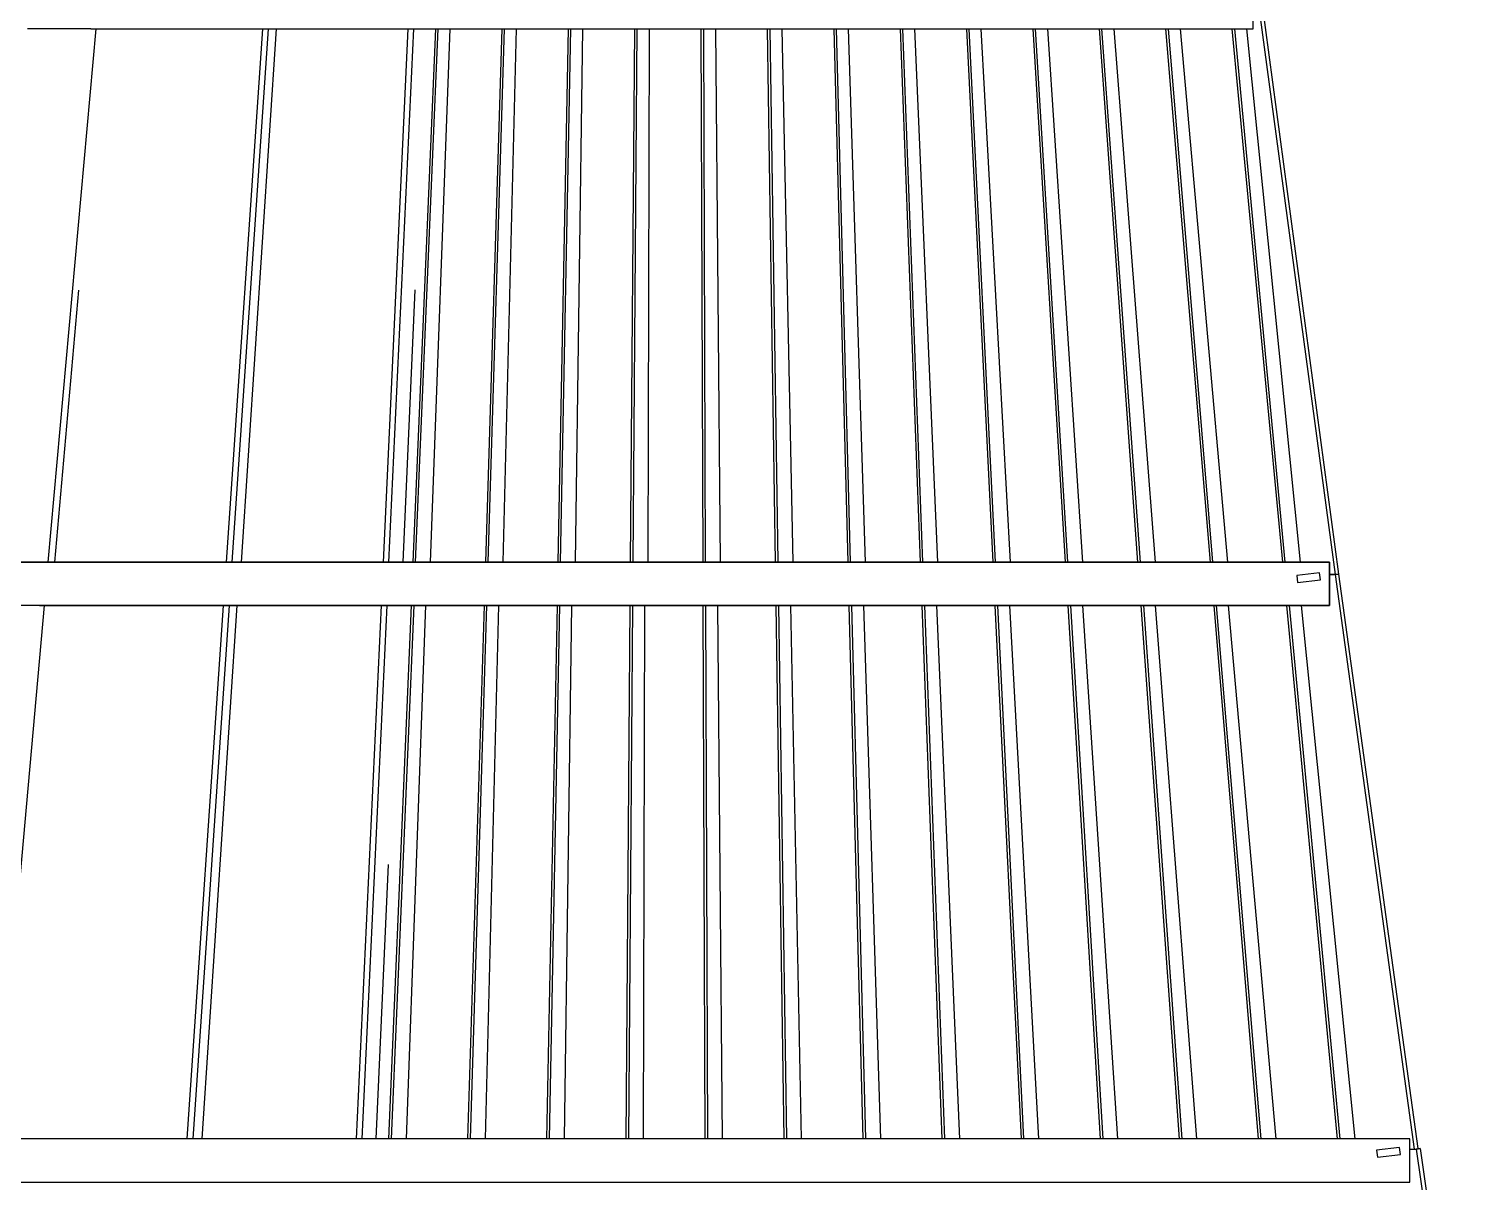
# Model space of a CAD drawing. Header units: millimetres. Extents: x 90964 to 877642, y 656808 to 1438307.
# Drawn here: x 858242 to 868229, y 1221727 to 1229727 of the extents above; entities that cross this region are included whole.
import ezdxf

# ---------------------------------------------------------------- set-up
doc = ezdxf.new("R2010")
doc.units = ezdxf.units.MM
doc.header["$LTSCALE"] = 300
doc.layers.add('ProfileEdges', color=7, linetype='Continuous')
doc.layers.add('SectionCutEdges', color=7, linetype='Continuous')

msp = doc.modelspace()

# ---------------------------------------------------------------- linework, layer by layer
at = {"color": 251}
for p, q in [((858706.4, 1229726.5), (858374.7, 1226026.5)), ((859862.5, 1229726.5), (859610.3, 1226026.5)), ((859902.8, 1229726.5), (859650.6, 1226026.5)), ((859957.1, 1229726.5), (859715.4, 1226026.5)), ((860701.2, 1226026.5), (860873.7, 1229726.5)), ((860908.5, 1229726.5), (860736, 1226026.5)), ((861061.4, 1229726.5), (860905.2, 1226026.5)), ((861078.2, 1229726.5), (860922, 1226026.5)), ((861161.7, 1229726.5), (861026.2, 1226026.5)), ((861521.7, 1229726.5), (861407.7, 1226026.5)), ((861538.5, 1229726.5), (861424.5, 1226026.5)), ((861622, 1229726.5), (861528.7, 1226026.5)), ((861982, 1229726.5), (861910.3, 1226026.5)), ((861998.8, 1229726.5), (861927, 1226026.5)), ((862082.2, 1229726.5), (862031.2, 1226026.5)), ((862442.3, 1229726.5), (862412.8, 1226026.5)), ((862459.1, 1229726.5), (862429.5, 1226026.5)), ((862542.5, 1229726.5), (862533.7, 1226026.5)), ((862902.6, 1229726.5), (862915.3, 1226026.5)), ((862919.3, 1229726.5), (862932, 1226026.5)), ((863002.8, 1229726.5), (863036.2, 1226026.5)), ((863362.8, 1229726.5), (863417.8, 1226026.5)), ((863379.6, 1229726.5), (863434.5, 1226026.5)), ((863463, 1229726.5), (863538.7, 1226026.5)), ((863823.1, 1229726.5), (863920.2, 1226026.5)), ((863839.8, 1229726.5), (863937, 1226026.5)), ((863923.3, 1229726.5), (864041.2, 1226026.5)), ((864283.3, 1229726.5), (864422.7, 1226026.5)), ((864300.1, 1229726.5), (864439.5, 1226026.5)), ((864383.6, 1229726.5), (864543.7, 1226026.5)), ((864743.5, 1229726.5), (864925.2, 1226026.5)), ((864760.3, 1229726.5), (864941.9, 1226026.5)), ((864843.9, 1229726.5), (865046.2, 1226026.5)), ((865203.8, 1229726.5), (865427.6, 1226026.5)), ((865220.5, 1229726.5), (865444.4, 1226026.5)), ((865304.2, 1229726.5), (865548.7, 1226026.5)), ((865664, 1229726.5), (865930.1, 1226026.5)), ((865680.7, 1229726.5), (865946.8, 1226026.5)), ((865764.5, 1229726.5), (866051.3, 1226026.5)), ((866124.2, 1229726.5), (866432.5, 1226026.5)), ((866140.9, 1229726.5), (866449.2, 1226026.5)), ((866224.8, 1229726.5), (866553.7, 1226026.5)), ((866584.3, 1229726.5), (866934.9, 1226026.5)), ((866601.1, 1229726.5), (866951.7, 1226026.5)), ((866685.1, 1229726.5), (867056.3, 1226026.5)), ((858587, 1227914.5), (858420.2, 1226026.5)), ((860918.5, 1227916.4), (860834.5, 1226026.5)), ((867261.4, 1225941.2), (867293.5, 1225941)), ((867293.5, 1225941), (867261.4, 1225940.8)), ((867297.4, 1225941), (867293.5, 1225941)), ((867297.4, 1225941), (867299.1, 1225940.9)), ((867325.3, 1225944.2), (867325.7, 1225944.2)), ((858349.2, 1225726.5), (858017.5, 1222026.5)), ((859590.6, 1225726.5), (859338.4, 1222026.5)), ((859631.3, 1225726.5), (859379.1, 1222026.5)), ((859684.9, 1225726.5), (859442.5, 1222026.5)), ((860514.9, 1222026.5), (860687.4, 1225726.5)), ((860724.3, 1225726.5), (860551.8, 1222026.5)), ((860892.6, 1225726.5), (860736.4, 1222026.5)), ((860910.9, 1225726.5), (860754.6, 1222026.5)), ((860993.5, 1225726.5), (860857.8, 1222026.5)), ((861398.6, 1225726.5), (861284.6, 1222026.5)), ((861416.8, 1225726.5), (861302.8, 1222026.5)), ((861499.4, 1225726.5), (861405.9, 1222026.5)), ((861904.5, 1225726.5), (861832.8, 1222026.5)), ((861922.8, 1225726.5), (861851, 1222026.5)), ((862005.3, 1225726.5), (861954, 1222026.5)), ((862410.5, 1225726.5), (862380.9, 1222026.5)), ((862428.7, 1225726.5), (862399.1, 1222026.5)), ((862511.3, 1225726.5), (862502.2, 1222026.5)), ((862916.4, 1225726.5), (862929.1, 1222026.5)), ((862934.6, 1225726.5), (862947.3, 1222026.5)), ((863017.2, 1225726.5), (863050.3, 1222026.5)), ((863422.3, 1225726.5), (863477.2, 1222026.5)), ((863440.5, 1225726.5), (863495.5, 1222026.5)), ((863523.1, 1225726.5), (863598.5, 1222026.5)), ((863928.2, 1225726.5), (864025.4, 1222026.5)), ((863946.4, 1225726.5), (864043.6, 1222026.5)), ((864029, 1225726.5), (864146.7, 1222026.5)), ((864434.1, 1225726.5), (864573.5, 1222026.5)), ((864452.3, 1225726.5), (864591.7, 1222026.5)), ((864535, 1225726.5), (864694.8, 1222026.5)), ((864940, 1225726.5), (865121.6, 1222026.5)), ((864958.2, 1225726.5), (865139.8, 1222026.5)), ((865040.9, 1225726.5), (865243, 1222026.5)), ((865445.9, 1225726.5), (865669.7, 1222026.5)), ((865464.1, 1225726.5), (865687.9, 1222026.5)), ((865546.9, 1225726.5), (865791.2, 1222026.5)), ((865951.7, 1225726.5), (866217.8, 1222026.5)), ((865969.9, 1225726.5), (866236, 1222026.5)), ((866052.8, 1225726.5), (866339.3, 1222026.5)), ((866457.6, 1225726.5), (866765.9, 1222026.5)), ((866475.8, 1225726.5), (866784.1, 1222026.5)), ((866558.8, 1225726.5), (866887.5, 1222026.5)), ((866963.4, 1225726.5), (867314, 1222026.5)), ((866981.6, 1225726.5), (867332.2, 1222026.5)), ((867064.8, 1225726.5), (867435.6, 1222026.5)), ((860733.9, 1223930.9), (860649.2, 1222026.5)), ((867818.4, 1221955.1), (867848, 1221954.9)), ((867874.2, 1221959.9), (867889, 1221959.9))]:
    msp.add_line(p, q, dxfattribs=at)
at = {"layer": 'ProfileEdges'}
for points in [[(846388.1, 1226026.5), (867261.4, 1226026.5), (867261.4, 1225726.5), (846388.1, 1225726.5)], [(867818.4, 1222026.5), (846388.1, 1222026.5), (846388.1, 1221726.5), (867818.4, 1221726.5)]]:
    msp.add_lwpolyline(points, close=True, dxfattribs=at)
at = {"layer": 'SectionCutEdges', "color": 251}
for p, q in [((866732.4, 1229726.5), (866732.4, 1229925.2)), ((866764.6, 1229925.4), (867299.1, 1225940.9)), ((867325.3, 1225944.2), (866790.7, 1229928.5)), ((858672.7, 1229726.5), (858234.4, 1229726.5)), ((858672.7, 1229726.5), (858700.2, 1229726.5)), ((858700.2, 1229726.5), (858706.4, 1229726.5)), ((858706.4, 1229726.5), (858735.5, 1229726.5)), ((858735.5, 1229726.5), (858747, 1229726.5)), ((858747, 1229726.5), (858930, 1229726.5)), ((858930, 1229726.5), (859718.6, 1229726.5)), ((859718.6, 1229726.5), (859862.5, 1229726.5)), ((859862.5, 1229726.5), (859902.8, 1229726.5)), ((859902.8, 1229726.5), (859938, 1229726.5)), ((859938, 1229726.5), (859957.1, 1229726.5)), ((859957.1, 1229726.5), (860049.4, 1229726.5)), ((860049.4, 1229726.5), (860873.7, 1229726.5)), ((860873.7, 1229726.5), (860896.8, 1229726.5)), ((860896.8, 1229726.5), (860908.5, 1229726.5)), ((860908.5, 1229726.5), (860986.2, 1229726.5)), ((860986.2, 1229726.5), (860998.9, 1229726.5)), ((860998.9, 1229726.5), (861061.4, 1229726.5)), ((861061.4, 1229726.5), (861078.2, 1229726.5)), ((861078.2, 1229726.5), (861154.3, 1229726.5)), ((861154.3, 1229726.5), (861161.7, 1229726.5)), ((861161.7, 1229726.5), (861521.7, 1229726.5)), ((861521.7, 1229726.5), (861538.5, 1229726.5)), ((861538.5, 1229726.5), (861611.2, 1229726.5)), ((861611.2, 1229726.5), (861622, 1229726.5)), ((861622, 1229726.5), (861982, 1229726.5)), ((861982, 1229726.5), (861998.8, 1229726.5)), ((861998.8, 1229726.5), (862068.1, 1229726.5)), ((862068.1, 1229726.5), (862082.2, 1229726.5)), ((862082.2, 1229726.5), (862442.3, 1229726.5)), ((862442.3, 1229726.5), (862459.1, 1229726.5)), ((862459.1, 1229726.5), (862525, 1229726.5)), ((862525, 1229726.5), (862542.5, 1229726.5)), ((862542.5, 1229726.5), (862902.6, 1229726.5)), ((862902.6, 1229726.5), (862919.3, 1229726.5)), ((862919.3, 1229726.5), (862982, 1229726.5)), ((862982, 1229726.5), (863002.8, 1229726.5)), ((863002.8, 1229726.5), (863362.8, 1229726.5)), ((863362.8, 1229726.5), (863379.6, 1229726.5)), ((863379.6, 1229726.5), (863438.9, 1229726.5)), ((863438.9, 1229726.5), (863463, 1229726.5)), ((863463, 1229726.5), (863823.1, 1229726.5)), ((863823.1, 1229726.5), (863839.8, 1229726.5)), ((863839.8, 1229726.5), (863895.8, 1229726.5)), ((863895.8, 1229726.5), (863923.3, 1229726.5)), ((863923.3, 1229726.5), (864283.3, 1229726.5)), ((864283.3, 1229726.5), (864300.1, 1229726.5)), ((864300.1, 1229726.5), (864352.8, 1229726.5)), ((864352.8, 1229726.5), (864383.6, 1229726.5)), ((864383.6, 1229726.5), (864743.5, 1229726.5)), ((864743.5, 1229726.5), (864760.3, 1229726.5)), ((864760.3, 1229726.5), (864809.7, 1229726.5)), ((864809.7, 1229726.5), (864843.9, 1229726.5)), ((864843.9, 1229726.5), (865203.8, 1229726.5)), ((865203.8, 1229726.5), (865220.5, 1229726.5)), ((865220.5, 1229726.5), (865266.6, 1229726.5)), ((865266.6, 1229726.5), (865304.2, 1229726.5)), ((865304.2, 1229726.5), (865664, 1229726.5)), ((865664, 1229726.5), (865680.7, 1229726.5)), ((865680.7, 1229726.5), (865723.6, 1229726.5)), ((865723.6, 1229726.5), (865764.5, 1229726.5)), ((865764.5, 1229726.5), (866124.2, 1229726.5)), ((866124.2, 1229726.5), (866140.9, 1229726.5)), ((866140.9, 1229726.5), (866180.5, 1229726.5)), ((866180.5, 1229726.5), (866224.8, 1229726.5)), ((866224.8, 1229726.5), (866584.3, 1229726.5)), ((866584.3, 1229726.5), (866601.1, 1229726.5)), ((866601.1, 1229726.5), (866637.5, 1229726.5)), ((866637.5, 1229726.5), (866685.1, 1229726.5)), ((866685.1, 1229726.5), (866732.4, 1229726.5)), ((858357.1, 1226026.5), (857903.2, 1226026.5)), ((858374.7, 1226026.5), (858357.1, 1226026.5)), ((858410.3, 1226026.5), (858374.7, 1226026.5)), ((858420.2, 1226026.5), (858410.3, 1226026.5)), ((858557.9, 1226026.5), (858420.2, 1226026.5)), ((859568.1, 1226026.5), (858557.9, 1226026.5)), ((859610.3, 1226026.5), (859568.1, 1226026.5)), ((859650.6, 1226026.5), (859610.3, 1226026.5)), ((859688.2, 1226026.5), (859650.6, 1226026.5)), ((859715.4, 1226026.5), (859688.2, 1226026.5)), ((859828.2, 1226026.5), (859715.4, 1226026.5)), ((860701.2, 1226026.5), (859828.2, 1226026.5)), ((860724.3, 1226026.5), (860701.2, 1226026.5)), ((860736, 1226026.5), (860724.3, 1226026.5)), ((860807.8, 1226026.5), (860736, 1226026.5)), ((860834.5, 1226026.5), (860807.8, 1226026.5)), ((860905.2, 1226026.5), (860834.5, 1226026.5)), ((860922, 1226026.5), (860905.2, 1226026.5)), ((860992.7, 1226026.5), (860922, 1226026.5)), ((861026.2, 1226026.5), (860992.7, 1226026.5)), ((861407.7, 1226026.5), (861026.2, 1226026.5)), ((861424.5, 1226026.5), (861407.7, 1226026.5)), ((861495.2, 1226026.5), (861424.5, 1226026.5)), ((861528.7, 1226026.5), (861495.2, 1226026.5)), ((861910.3, 1226026.5), (861528.7, 1226026.5)), ((861927, 1226026.5), (861910.3, 1226026.5)), ((861997.7, 1226026.5), (861927, 1226026.5)), ((862031.2, 1226026.5), (861997.7, 1226026.5)), ((862412.8, 1226026.5), (862031.2, 1226026.5)), ((862429.5, 1226026.5), (862412.8, 1226026.5)), ((862500.2, 1226026.5), (862429.5, 1226026.5)), ((862533.7, 1226026.5), (862500.2, 1226026.5)), ((862915.3, 1226026.5), (862533.7, 1226026.5)), ((862932, 1226026.5), (862915.3, 1226026.5)), ((863002.7, 1226026.5), (862932, 1226026.5)), ((863036.2, 1226026.5), (863002.7, 1226026.5)), ((863417.8, 1226026.5), (863036.2, 1226026.5)), ((863434.5, 1226026.5), (863417.8, 1226026.5)), ((863505.2, 1226026.5), (863434.5, 1226026.5)), ((863538.7, 1226026.5), (863505.2, 1226026.5)), ((863920.2, 1226026.5), (863538.7, 1226026.5)), ((863937, 1226026.5), (863920.2, 1226026.5)), ((864007.7, 1226026.5), (863937, 1226026.5)), ((864041.2, 1226026.5), (864007.7, 1226026.5)), ((864422.7, 1226026.5), (864041.2, 1226026.5)), ((864439.5, 1226026.5), (864422.7, 1226026.5)), ((864510.2, 1226026.5), (864439.5, 1226026.5)), ((864543.7, 1226026.5), (864510.2, 1226026.5)), ((864925.2, 1226026.5), (864543.7, 1226026.5)), ((864941.9, 1226026.5), (864925.2, 1226026.5)), ((865012.7, 1226026.5), (864941.9, 1226026.5)), ((865046.2, 1226026.5), (865012.7, 1226026.5)), ((865427.6, 1226026.5), (865046.2, 1226026.5)), ((865444.4, 1226026.5), (865427.6, 1226026.5)), ((865515.2, 1226026.5), (865444.4, 1226026.5)), ((865548.7, 1226026.5), (865515.2, 1226026.5)), ((865930.1, 1226026.5), (865548.7, 1226026.5)), ((865946.8, 1226026.5), (865930.1, 1226026.5)), ((866017.7, 1226026.5), (865946.8, 1226026.5)), ((866051.3, 1226026.5), (866017.7, 1226026.5)), ((866432.5, 1226026.5), (866051.3, 1226026.5)), ((866449.2, 1226026.5), (866432.5, 1226026.5)), ((866520.2, 1226026.5), (866449.2, 1226026.5)), ((866553.7, 1226026.5), (866520.2, 1226026.5)), ((866934.9, 1226026.5), (866553.7, 1226026.5)), ((866951.7, 1226026.5), (866934.9, 1226026.5)), ((867022.7, 1226026.5), (866951.7, 1226026.5)), ((867056.3, 1226026.5), (867022.7, 1226026.5)), ((867261.4, 1226026.5), (867056.3, 1226026.5)), ((867261.4, 1225941.2), (867261.4, 1226026.5)), ((867191.2, 1225953.6), (867033.2, 1225935.3)), ((867033.2, 1225935.3), (867039.6, 1225885.7)), ((867039.6, 1225885.7), (867197.6, 1225903.9)), ((867197.6, 1225903.9), (867191.2, 1225953.6)), ((867261.4, 1225940.8), (867261.4, 1225941.2)), ((867261.4, 1225726.5), (867261.4, 1225940.8)), ((867325.7, 1225944.2), (867299.1, 1225940.9)), ((867299.1, 1225940.9), (867325.3, 1225944.2)), ((867299.1, 1225940.9), (867848, 1221954.9)), ((867874.2, 1221959.9), (867325.7, 1225944.2)), ((858316.2, 1225726.5), (857894.4, 1225726.5)), ((858316.2, 1225726.5), (858343.2, 1225726.5)), ((858343.2, 1225726.5), (858349.2, 1225726.5)), ((858349.2, 1225726.5), (858377.2, 1225726.5)), ((858377.2, 1225726.5), (858388.7, 1225726.5)), ((858388.7, 1225726.5), (858577.5, 1225726.5)), ((858577.5, 1225726.5), (859447.1, 1225726.5)), ((859447.1, 1225726.5), (859590.6, 1225726.5)), ((859590.6, 1225726.5), (859631.3, 1225726.5)), ((859631.3, 1225726.5), (859665.1, 1225726.5)), ((859665.1, 1225726.5), (859684.9, 1225726.5)), ((859684.9, 1225726.5), (859783.7, 1225726.5)), ((859783.7, 1225726.5), (860687.4, 1225726.5)), ((860687.4, 1225726.5), (860711.3, 1225726.5)), ((860711.3, 1225726.5), (860724.3, 1225726.5)), ((860724.3, 1225726.5), (860800.5, 1225726.5)), ((860800.5, 1225726.5), (860813.8, 1225726.5)), ((860813.8, 1225726.5), (860892.6, 1225726.5)), ((860892.6, 1225726.5), (860910.9, 1225726.5)), ((860910.9, 1225726.5), (860985.4, 1225726.5)), ((860985.4, 1225726.5), (860993.5, 1225726.5)), ((860993.5, 1225726.5), (861398.6, 1225726.5)), ((861398.6, 1225726.5), (861416.8, 1225726.5)), ((861416.8, 1225726.5), (861488, 1225726.5)), ((861488, 1225726.5), (861499.4, 1225726.5)), ((861499.4, 1225726.5), (861904.5, 1225726.5)), ((861904.5, 1225726.5), (861922.8, 1225726.5)), ((861922.8, 1225726.5), (861990.7, 1225726.5)), ((861990.7, 1225726.5), (862005.3, 1225726.5)), ((862005.3, 1225726.5), (862410.5, 1225726.5)), ((862410.5, 1225726.5), (862428.7, 1225726.5)), ((862428.7, 1225726.5), (862493.3, 1225726.5)), ((862493.3, 1225726.5), (862511.3, 1225726.5)), ((862511.3, 1225726.5), (862916.4, 1225726.5)), ((862916.4, 1225726.5), (862934.6, 1225726.5)), ((862934.6, 1225726.5), (862995.9, 1225726.5)), ((862995.9, 1225726.5), (863017.2, 1225726.5)), ((863017.2, 1225726.5), (863422.3, 1225726.5)), ((863422.3, 1225726.5), (863440.5, 1225726.5)), ((863440.5, 1225726.5), (863498.6, 1225726.5)), ((863498.6, 1225726.5), (863523.1, 1225726.5)), ((863523.1, 1225726.5), (863928.2, 1225726.5)), ((863928.2, 1225726.5), (863946.4, 1225726.5)), ((863946.4, 1225726.5), (864001.2, 1225726.5)), ((864001.2, 1225726.5), (864029, 1225726.5)), ((864029, 1225726.5), (864434.1, 1225726.5)), ((864434.1, 1225726.5), (864452.3, 1225726.5)), ((864452.3, 1225726.5), (864503.8, 1225726.5)), ((864503.8, 1225726.5), (864535, 1225726.5)), ((864535, 1225726.5), (864940, 1225726.5)), ((864940, 1225726.5), (864958.2, 1225726.5)), ((864958.2, 1225726.5), (865006.5, 1225726.5)), ((865006.5, 1225726.5), (865040.9, 1225726.5)), ((865040.9, 1225726.5), (865445.9, 1225726.5)), ((865445.9, 1225726.5), (865464.1, 1225726.5)), ((865464.1, 1225726.5), (865509.1, 1225726.5)), ((865509.1, 1225726.5), (865546.9, 1225726.5)), ((865546.9, 1225726.5), (865951.7, 1225726.5)), ((865951.7, 1225726.5), (865969.9, 1225726.5)), ((865969.9, 1225726.5), (866011.7, 1225726.5)), ((866011.7, 1225726.5), (866052.8, 1225726.5)), ((866052.8, 1225726.5), (866457.6, 1225726.5)), ((866457.6, 1225726.5), (866475.8, 1225726.5)), ((866475.8, 1225726.5), (866514.4, 1225726.5)), ((866514.4, 1225726.5), (866558.8, 1225726.5)), ((866558.8, 1225726.5), (866963.4, 1225726.5)), ((866963.4, 1225726.5), (866981.6, 1225726.5)), ((866981.6, 1225726.5), (867017, 1225726.5)), ((867017, 1225726.5), (867064.8, 1225726.5)), ((867064.8, 1225726.5), (867261.4, 1225726.5)), ((859285.5, 1222026.5), (858195.1, 1222026.5)), ((859338.4, 1222026.5), (859285.5, 1222026.5)), ((859379.1, 1222026.5), (859338.4, 1222026.5)), ((859419.9, 1222026.5), (859379.1, 1222026.5)), ((859442.5, 1222026.5), (859419.9, 1222026.5)), ((859515.1, 1222026.5), (859442.5, 1222026.5)), ((860514.9, 1222026.5), (859515.1, 1222026.5)), ((860538.8, 1222026.5), (860514.9, 1222026.5)), ((860551.8, 1222026.5), (860538.8, 1222026.5)), ((860622.8, 1222026.5), (860551.8, 1222026.5)), ((860649.2, 1222026.5), (860622.8, 1222026.5)), ((860736.4, 1222026.5), (860649.2, 1222026.5)), ((860754.6, 1222026.5), (860736.4, 1222026.5)), ((860824.5, 1222026.5), (860754.6, 1222026.5)), ((860857.8, 1222026.5), (860824.5, 1222026.5)), ((861284.6, 1222026.5), (860857.8, 1222026.5)), ((861302.8, 1222026.5), (861284.6, 1222026.5)), ((861372.7, 1222026.5), (861302.8, 1222026.5)), ((861405.9, 1222026.5), (861372.7, 1222026.5)), ((861832.8, 1222026.5), (861405.9, 1222026.5)), ((861851, 1222026.5), (861832.8, 1222026.5)), ((861920.8, 1222026.5), (861851, 1222026.5)), ((861954, 1222026.5), (861920.8, 1222026.5)), ((862380.9, 1222026.5), (861954, 1222026.5)), ((862399.1, 1222026.5), (862380.9, 1222026.5)), ((862469, 1222026.5), (862399.1, 1222026.5)), ((862502.2, 1222026.5), (862469, 1222026.5)), ((862929.1, 1222026.5), (862502.2, 1222026.5)), ((862947.3, 1222026.5), (862929.1, 1222026.5)), ((863017.1, 1222026.5), (862947.3, 1222026.5)), ((863050.3, 1222026.5), (863017.1, 1222026.5)), ((863477.2, 1222026.5), (863050.3, 1222026.5)), ((863495.5, 1222026.5), (863477.2, 1222026.5)), ((863565.3, 1222026.5), (863495.5, 1222026.5)), ((863598.5, 1222026.5), (863565.3, 1222026.5)), ((864025.4, 1222026.5), (863598.5, 1222026.5)), ((864043.6, 1222026.5), (864025.4, 1222026.5)), ((864113.4, 1222026.5), (864043.6, 1222026.5)), ((864146.7, 1222026.5), (864113.4, 1222026.5)), ((864573.5, 1222026.5), (864146.7, 1222026.5)), ((864591.7, 1222026.5), (864573.5, 1222026.5)), ((864661.6, 1222026.5), (864591.7, 1222026.5)), ((864694.8, 1222026.5), (864661.6, 1222026.5)), ((865121.6, 1222026.5), (864694.8, 1222026.5)), ((865139.8, 1222026.5), (865121.6, 1222026.5)), ((865209.7, 1222026.5), (865139.8, 1222026.5)), ((865243, 1222026.5), (865209.7, 1222026.5)), ((865669.7, 1222026.5), (865243, 1222026.5)), ((865687.9, 1222026.5), (865669.7, 1222026.5)), ((865757.9, 1222026.5), (865687.9, 1222026.5)), ((865791.2, 1222026.5), (865757.9, 1222026.5)), ((866217.8, 1222026.5), (865791.2, 1222026.5)), ((866236, 1222026.5), (866217.8, 1222026.5)), ((866306.1, 1222026.5), (866236, 1222026.5)), ((866339.3, 1222026.5), (866306.1, 1222026.5)), ((866765.9, 1222026.5), (866339.3, 1222026.5)), ((866784.1, 1222026.5), (866765.9, 1222026.5)), ((866854.2, 1222026.5), (866784.1, 1222026.5)), ((866887.5, 1222026.5), (866854.2, 1222026.5)), ((867314, 1222026.5), (866887.5, 1222026.5)), ((867332.2, 1222026.5), (867314, 1222026.5)), ((867402.4, 1222026.5), (867332.2, 1222026.5)), ((867435.6, 1222026.5), (867402.4, 1222026.5)), ((867818.4, 1222026.5), (867435.6, 1222026.5)), ((867818.4, 1221955.1), (867818.4, 1222026.5)), ((867745.8, 1221968.2), (867586, 1221949.7)), ((867586, 1221949.7), (867592.6, 1221900.1)), ((867592.6, 1221900.1), (867752.4, 1221918.6)), ((867752.4, 1221918.6), (867745.8, 1221968.2)), ((867818.4, 1221726.5), (867818.4, 1221955.1)), ((867848, 1221954.9), (867862.2, 1221956.6)), ((867874.5, 1221958.2), (867862.2, 1221956.7)), ((867862.2, 1221956.6), (867874.5, 1221958.1)), ((867862.2, 1221956.7), (867862.2, 1221956.6)), ((867862.2, 1221956.6), (868215.7, 1219453.9)), ((867874.5, 1221958.2), (867874.2, 1221959.9)), ((867889, 1221959.9), (867874.5, 1221958.2)), ((867874.5, 1221958.1), (867874.5, 1221958.2)), ((867889, 1221959.9), (868229.1, 1219551.7))]:
    msp.add_line(p, q, dxfattribs=at)

doc.saveas('drawing.dxf')
